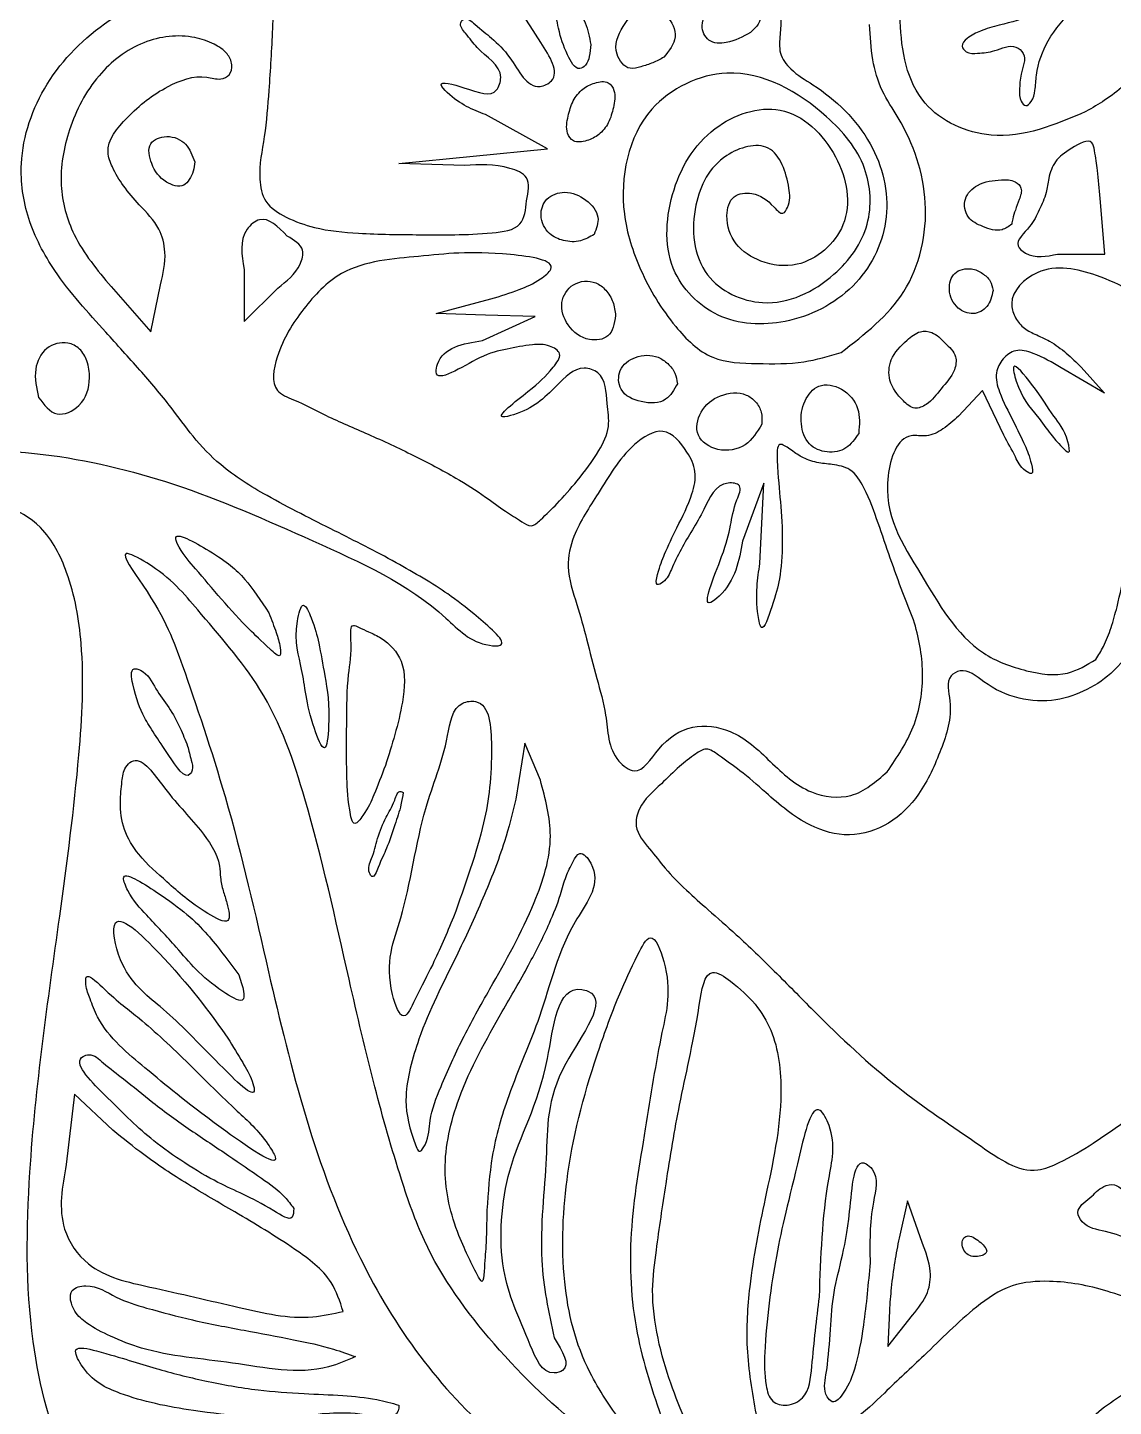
# Model space of a CAD drawing. Extents: x 1 to 188, y -1 to 173.
# Drawn here: x 25.63 to 48.84, y 76.7 to 106.17 of the extents above; entities that cross this region are included whole.
import ezdxf

# ---------------------------------------------------------------- set-up
doc = ezdxf.new("R2010")
doc.units = 0
doc.layers.get('0').update_dxf_attribs({"linetype": 'CONTINUOUS'})

msp = doc.modelspace()

# ---------------------------------------------------------------- linework, layer by layer
at = {"color": 7}
for p, q in [((41.080108, 106.069156), (41.080108, 106.069156)), ((37.668115, 105.811608), (37.668115, 105.811608)), ((39.228025, 105.53999), (39.228025, 105.53999)), ((38.152623, 104.464403), (38.152623, 104.464403)), ((48.252073, 104.378448), (48.252073, 104.378448)), ((36.742074, 103.578266), (35.419157, 104.312619)), ((35.154574, 103.424307), (36.742074, 103.578266)), ((29.201449, 103.30099), (29.201449, 103.30099)), ((33.567074, 103.270349), (35.154574, 103.424307)), ((34.97371, 103.22587), (33.567074, 103.270349)), ((28.016248, 102.381979), (28.016248, 102.381979)), ((36.296626, 102.472225), (36.296626, 102.472225)), ((48.652136, 101.329307), (48.557442, 102.519932)), ((31.175772, 101.713729), (31.175772, 101.713729)), ((37.738079, 101.752051), (37.738079, 101.752051)), ((46.663949, 101.969126), (46.663949, 101.969126)), ((47.643039, 101.329307), (48.652136, 101.329307)), ((30.259782, 101.004592), (30.259782, 99.886124)), ((27.413458, 100.635276), (28.263654, 99.666954)), ((28.263654, 99.666954), (28.473392, 100.67643)), ((30.259782, 99.886124), (30.977335, 100.603677)), ((46.267074, 100.553983), (46.267074, 100.553983)), ((34.360824, 100.058342), (35.532044, 100.371026)), ((35.419157, 100.026555), (34.360824, 100.058342)), ((35.353011, 99.484349), (36.47749, 99.99477)), ((36.47749, 99.99477), (35.419157, 100.026555)), ((38.197282, 100.014693), (38.197282, 100.014693)), ((45.234273, 99.432793), (45.234273, 99.432793)), ((43.018324, 99.227132), (43.018326, 99.22718)), ((48.648324, 98.360439), (47.722282, 98.898699)), ((48.15041, 98.912077), (48.648324, 98.360439)), ((39.520199, 98.559485), (39.520199, 98.559485)), ((25.86505, 98.267044), (25.86505, 98.267044)), ((46.038484, 98.415306), (45.52606, 97.865285)), ((46.494848, 97.4583), (46.038484, 98.415306)), ((41.322987, 97.692086), (41.322987, 97.692086)), ((47.211131, 97.864422), (47.211131, 97.864422)), ((43.394561, 97.496217), (43.394561, 97.496217)), ((37.376534, 96.485416), (37.376534, 96.485416)), ((41.369586, 96.434516), (40.907912, 95.196456)), ((41.284088, 94.714724), (41.369586, 96.434516)), ((30.787295, 93.660383), (30.787295, 93.660383)), ((48.462364, 92.665682), (48.462364, 92.665682)), ((31.981944, 92.316239), (31.981944, 92.316239)), ((29.050591, 90.81212), (29.050591, 90.81212)), ((36.261186, 90.878266), (36.06809, 89.674256)), ((36.58916, 90.084516), (36.261186, 90.878266)), ((33.277619, 90.396232), (33.277619, 90.396232)), ((44.004516, 90.263162), (44.004516, 90.263162)), ((33.657746, 89.819932), (33.657746, 89.819932)), ((29.891215, 87.460323), (29.891215, 87.460323)), ((34.733209, 87.156184), (34.733209, 87.156184)), ((30.14658, 85.923326), (30.14658, 85.923326)), ((35.511158, 85.621437), (35.511158, 85.621437)), ((29.910855, 84.569414), (29.910855, 84.569414)), ((29.091051, 84.00623), (29.091051, 84.00623)), ((26.631974, 83.367436), (26.45546, 81.865576)), ((27.453691, 82.599355), (26.631974, 83.367436)), ((44.434173, 81.08869), (44.257447, 80.29494)), ((44.75167, 80.199754), (44.434173, 81.08869)), ((31.318115, 80.928808), (31.318115, 80.928808)), ((35.447676, 80.890245), (35.447676, 80.890245)), ((44.75167, 80.199754), (44.75167, 80.199754)), ((46.134782, 80.014733), (46.134782, 80.014733)), ((43.637528, 79.765774), (43.637528, 79.765774)), ((42.556046, 79.03817), (42.556033, 79.03817)), ((32.376449, 78.724826), (32.376449, 78.724826)), ((44.049418, 78.737905), (44.018115, 77.974619)), ((44.018115, 77.974619), (44.543641, 78.642718)), ((36.881768, 78.158803), (36.881768, 78.158803)), ((32.641032, 77.758867), (32.641032, 77.758867)), ((33.567074, 76.723065), (33.567074, 76.723065))]:
    msp.add_line(p, q, dxfattribs=at)
for points, knots in [([(14.198915, 46.190162), (13.860481, 46.759163), (13.159493, 47.937722), (14.075879, 50.020087), (15.460105, 51.061633), (16.642375, 51.207594), (17.042732, 51.774637), (16.711432, 52.761236), (16.892117, 54.145573), (17.623089, 55.697151), (18.642829, 56.293192), (19.435405, 56.522029), (19.551084, 57.186508), (19.550453, 58.095021), (19.587885, 59.274738), (20.101205, 60.408366), (21.030266, 61.084339), (22.206609, 61.335844), (23.490123, 61.344621), (24.32885, 61.115411), (24.981955, 60.931652), (25.129636, 61.335767), (25.105988, 62.10086), (25.489511, 63.389212), (26.616876, 64.543755), (27.852511, 64.962921), (28.751064, 64.785667), (29.342852, 64.588035), (29.925726, 64.285574), (30.391436, 64.040852), (30.785, 63.850494), (31.051638, 64.016941), (31.150465, 64.33401), (31.441609, 64.672676), (31.896605, 65.311929), (32.855393, 65.976509), (34.38616, 65.918358), (35.694976, 65.18798), (36.370527, 64.615637), (37.126368, 64.210988), (37.11763, 64.973328), (37.682871, 65.643936), (38.485006, 66.423403), (39.351029, 67.018309), (40.040538, 66.852993), (40.546077, 66.671098), (41.116721, 66.386179), (41.564005, 66.040518), (42.133376, 65.959754), (42.485284, 66.359011), (42.904569, 66.614786), (42.927505, 67.188782), (42.439144, 67.234073), (42.064904, 67.465218), (41.727496, 67.803316), (41.400531, 68.256139), (41.17409, 68.810939), (40.493323, 69.030196), (39.027406, 68.638352), (36.611972, 68.619136), (33.545164, 69.159514), (30.962713, 70.23484), (29.074507, 71.89251), (27.640778, 73.49198), (26.286296, 75.520251), (25.575257, 78.315065), (25.622372, 82.342424), (26.233098, 86.505262), (26.72863, 90.254915), (26.868726, 92.735466), (26.577322, 94.397636), (26.02564, 95.5015), (25.049112, 96.075901), (23.434228, 96.128405), (21.329123, 95.643886), (19.680601, 93.850221), (19.339698, 91.742662), (20.389778, 90.934982), (21.197857, 91.007241), (21.787744, 91.456094), (22.114344, 92.000658), (21.882728, 92.544816), (21.356869, 92.460624), (20.930406, 92.474418), (20.593161, 92.683295), (20.480159, 93.104191), (20.577531, 93.688527), (21.317307, 93.861744), (22.239771, 93.498073), (22.792181, 92.115361), (22.032992, 90.602929), (20.388255, 90.062997), (18.958893, 90.967968), (18.496207, 92.636297), (19.084422, 94.49729), (20.569884, 96.266912), (23.109627, 97.176085), (25.929104, 97.167751), (28.896587, 96.458586), (31.732677, 95.201263), (34.10968, 94.128283), (35.13353, 92.972462), (35.995235, 92.937187), (35.128685, 93.679786), (34.553744, 94.127759), (33.433746, 94.790688), (32.154452, 95.435401), (30.864652, 96.077905), (29.81828, 96.721566), (29.165068, 97.405079), (28.652814, 98.131585), (28.018121, 98.864911), (27.164431, 99.815624), (26.250648, 100.812322), (25.594087, 102.048957), (25.39336, 103.470375), (25.949652, 105.086472), (27.260491, 106.363128), (28.584507, 107.023389), (29.426044, 106.810199), (29.707851, 107.085165), (29.153605, 107.568825), (28.402349, 108.13459), (26.541991, 108.55401), (24.272347, 108.778879), (21.864103, 108.993631), (19.768011, 109.670213), (18.204867, 111.039165), (16.949987, 113.060879), (16.821997, 116.228534), (17.500899, 119.446166), (18.125128, 122.572964), (17.082522, 125.210687), (14.807209, 126.074611), (12.788605, 126.55323), (11.156598, 127.710503), (10.306757, 129.105999), (9.548304, 130.286973), (9.003335, 131.006096), (8.53596, 131.581319), (7.758451, 131.743328), (6.762758, 132.023829), (5.059184, 132.409703), (3.115649, 132.601485), (1.428641, 134.234797), (1.678264, 138.120691), (2.790526, 143.817634), (7.04824, 151.040918), (13.212217, 157.625181), (20.974812, 163.253213), (28.939348, 168.088234), (35.064922, 170.973954), (39.084775, 172.223794), (41.972655, 172.397995), (45.700013, 172.433919), (49.431868, 172.523717), (52.377086, 172.425863), (54.850762, 171.750297), (57.71735, 170.719395), (61.00713, 169.176954), (63.675834, 167.65404), (65.74337, 166.330953), (67.27464, 165.370692), (68.894686, 164.370179), (70.589234, 163.259979), (72.354181, 162.03803), (73.558996, 161.151291), (74.142894, 160.721545)], [0, 0, 0, 0, 1.883715, 3.901693, 6.102992, 6.868618, 7.285832, 7.989116, 9.761465, 11.437811, 12.879503, 13.255182, 13.733613, 14.667863, 16.111801, 17.183298, 18.287248, 19.407402, 20.768274, 22.005829, 22.248225, 22.517413, 23.06019, 24.686376, 26.276317, 27.790337, 28.330729, 28.999165, 29.66317, 30.274333, 30.645428, 30.838411, 31.13254, 31.607904, 32.164437, 33.49642, 34.881378, 36.565879, 37.668737, 38.065986, 38.400613, 39.394515, 40.779992, 41.809953, 42.255622, 42.835461, 43.435734, 44.153797, 44.531509, 45.006355, 45.63844, 45.941908, 46.426491, 46.802676, 47.298722, 47.829377, 48.49806, 48.97288, 49.816255, 52.981292, 56.143052, 59.129943, 61.220635, 63.622363, 65.572281, 68.475173, 72.095269, 77.601964, 81.08089, 83.457781, 85.008677, 86.116868, 87.028902, 88.247169, 90.890764, 93.18329, 95.403647, 96.061847, 96.87292, 97.620609, 98.268067, 98.585895, 99.15203, 99.592416, 99.900715, 100.251484, 100.850431, 101.426748, 102.233018, 103.682732, 105.275841, 106.781232, 108.317604, 109.777767, 111.659506, 113.957694, 116.464128, 119.463879, 122.322168, 125.536597, 128.826513, 129.923037, 130.154708, 130.903208, 131.73422, 133.025882, 134.507201, 136.133828, 137.324989, 138.170864, 138.947522, 139.990802, 141.076211, 142.784588, 144.032192, 145.214127, 146.997618, 148.902706, 150.653438, 151.129912, 151.297683, 151.642576, 152.807875, 154.52637, 157.020533, 159.781365, 161.741786, 163.4994, 165.914353, 168.655542, 172.723683, 175.851004, 178.064574, 180.528487, 182.70366, 184.336743, 186.347696, 187.556562, 188.53828, 189.087865, 189.699967, 190.828553, 192.23192, 194.940941, 196.50599, 198.700839, 205.90588, 214.196875, 223.268041, 232.867441, 242.839906, 251.210069, 253.112247, 255.412699, 259.839449, 264.311061, 266.623178, 268.634077, 271.967145, 275.76139, 279.515393, 281.177013, 283.125051, 284.937772, 286.88906, 289.201855, 291.376762, 291.376762, 291.376762, 291.376762]), ([(69.794882, 105.73172), (70.207986, 105.864832), (70.929779, 106.09741), (71.648286, 106.460111), (72.275196, 106.657965), (72.221783, 106.995508), (72.116447, 107.241492), (71.927088, 107.546655), (71.567281, 107.937461), (70.622947, 107.684129), (68.708328, 107.044894), (65.533688, 106.232149), (61.591289, 106.034714), (58.037244, 106.536644), (54.91522, 107.776413), (52.194085, 109.250603), (48.988252, 111.603069), (45.944588, 115.172073), (43.636446, 120.211874), (43.118313, 124.916746), (43.326802, 128.813168), (44.004143, 131.862472), (45.080958, 134.342267), (46.137458, 136.399774), (47.375334, 138.037892), (49.57064, 140.283925), (52.804873, 142.982088), (57.427493, 145.066774), (61.180319, 145.561622), (63.451531, 145.495893), (64.392143, 145.648347), (64.755891, 146.140853), (64.972391, 146.536082), (65.095459, 146.810687), (65.082028, 147.161968), (64.417049, 147.084823), (63.682927, 147.191978), (60.005301, 147.086653), (54.016298, 145.744286), (46.920667, 140.350938), (43.805421, 134.61673), (42.537531, 130.662341), (42.302389, 128.51699), (42.32305, 125.786364), (42.307506, 122.700847), (42.936019, 119.546011), (44.437852, 116.126449), (46.893646, 112.27733), (50.667629, 108.667783), (54.558585, 106.479617), (57.925283, 105.300453), (60.844787, 104.805381), (63.614985, 104.852346), (66.076852, 104.925359), (68.075839, 105.187988), (69.213423, 105.547805), (69.794882, 105.73172)], [0, 0, 0, 0, 1.272157, 2.222768, 2.655137, 2.853036, 3.142116, 3.475072, 3.939167, 4.591033, 6.099706, 10.265627, 14.188497, 17.930228, 20.917999, 24.219384, 27.19398, 32.806191, 38.082491, 43.582569, 46.814476, 49.768526, 52.893509, 54.901354, 56.692172, 59.026189, 64.320165, 69.219821, 74.05526, 75.438405, 76.142317, 76.75746, 77.177281, 77.498891, 77.676883, 78.089736, 78.996948, 80.207574, 88.770947, 97.228742, 106.006207, 107.893434, 109.654572, 112.447858, 116.089981, 118.886692, 122.022454, 127.243392, 132.48744, 137.516039, 140.511548, 143.154383, 146.350045, 148.800515, 150.547241, 152.37354, 152.37354, 152.37354, 152.37354]), ([(35.419157, 104.312619), (35.148318, 104.416432), (34.817923, 104.543072), (34.333027, 105.067633), (35.118279, 104.854067), (35.616518, 104.636747), (35.847272, 105.320953), (35.278786, 105.633452), (35.044528, 106.001268), (34.835088, 106.227374), (34.990227, 106.42738), (35.267321, 106.170173), (35.571636, 105.935674), (36.020583, 105.500213), (36.34742, 104.769811), (37.075226, 105.123731), (36.085642, 106.624881), (35.214967, 108.181266), (33.485992, 109.706453), (31.625319, 110.54498), (30.984298, 109.709937), (30.933008, 108.771162), (30.897642, 107.561171), (30.872299, 106.164404), (30.79686, 104.941228), (30.711629, 103.865077), (30.542605, 103.086135), (30.672304, 102.402438), (31.183948, 102.085421), (31.850674, 101.846377), (32.822786, 101.752565), (34.110591, 101.745379), (35.185833, 101.731916), (36.23051, 101.859994), (36.276011, 102.281332), (36.296626, 102.472225)], [0, 0, 0, 0, 0.946265, 1.15434, 1.644936, 2.343676, 2.625456, 3.436625, 3.833931, 4.077061, 4.183711, 4.449133, 4.910645, 5.481173, 6.373086, 6.641685, 7.491672, 10.272326, 12.943388, 14.575913, 15.04183, 15.844375, 17.337521, 18.70326, 20.025167, 21.018569, 21.932072, 22.423462, 22.971836, 23.618039, 24.565497, 25.878191, 27.42159, 28.046588, 28.564316, 28.564316, 28.564316, 28.564316]), ([(48.252073, 104.378448), (48.38661, 104.456613), (48.669648, 104.621055), (49.057208, 104.912137), (49.395484, 105.255416), (49.732459, 105.546965), (49.734155, 106.018891), (49.41916, 106.303507), (49.145037, 106.605696), (48.891712, 106.800165), (48.489318, 106.968962), (47.927907, 106.529941), (47.428636, 105.962054), (47.185736, 105.309828), (47.174705, 104.849192), (47.122109, 104.626943), (46.966789, 104.458369), (46.824486, 104.634321), (46.834512, 104.871315), (46.842975, 105.206121), (47.012294, 105.566258), (46.684559, 105.850572), (46.325936, 105.656805), (45.983244, 105.625081), (45.715037, 105.608033), (45.557149, 105.793101), (45.753596, 105.987989), (46.017689, 106.11743), (46.512468, 106.262232), (47.130992, 106.383102), (47.603115, 107.057081), (47.570996, 107.742042), (47.624284, 108.378998), (47.226936, 108.787844), (46.663974, 108.829306), (46.076181, 108.930849), (45.476101, 108.718667), (45.008384, 108.281932), (44.528647, 107.796689), (44.287821, 107.084445), (44.252631, 105.993559), (44.515772, 104.446553), (46.426264, 103.598513), (47.588358, 104.094927), (48.252073, 104.378448)], [0, 0, 0, 0, 0.467113, 0.982705, 1.440272, 1.937847, 2.228469, 2.734424, 3.128567, 3.467145, 3.690587, 4.378171, 5.275406, 6.055723, 6.385193, 6.633039, 6.778432, 6.912536, 7.157584, 7.499197, 7.940312, 8.150932, 8.612044, 8.980086, 9.225295, 9.374575, 9.568584, 9.894713, 10.312089, 11.095442, 11.708637, 12.577191, 13.138546, 13.518917, 14.141089, 14.771609, 15.294203, 15.973895, 16.680694, 17.311469, 18.164457, 19.987997, 21.557121, 23.646796, 23.646796, 23.646796, 23.646796]), ([(40.335324, 107.239152), (40.511108, 107.31195), (40.791908, 107.428237), (41.253923, 107.397426), (41.49716, 107.097168), (41.662, 106.763696), (41.742809, 106.396399), (41.716609, 106.016829), (41.672744, 105.614259), (41.968442, 105.219606), (42.760268, 104.767941), (43.755479, 103.824284), (44.171631, 102.125261), (43.439733, 100.572595), (42.011694, 99.797489), (40.435917, 99.805935), (39.212218, 100.939097), (39.28557, 102.658785), (40.111812, 104.09791), (41.815149, 104.697558), (43.038443, 103.512037), (43.332041, 101.94128), (42.269435, 101.000457), (41.327741, 101.114584), (40.71894, 101.503111), (40.522752, 102.069741), (40.659954, 102.618404), (41.204032, 102.663368), (41.4837, 102.456371), (41.765416, 102.133068), (41.939483, 102.423848), (41.899698, 102.899291), (41.606136, 103.834732), (40.33654, 103.46827), (39.767662, 102.335574), (39.900474, 100.785156), (41.466183, 100.051853), (42.863557, 100.728429), (43.706318, 101.891992), (43.62497, 103.28339), (42.549558, 104.554754), (40.77893, 105.553804), (38.583437, 104.503216), (38.198834, 102.510855), (38.712396, 100.921266), (39.347951, 99.868374), (40.204122, 99.013971), (41.24574, 98.989831), (42.169196, 98.972948), (42.754702, 99.148218), (43.018324, 99.227132)], [0, 0, 0, 0, 0.568523, 0.908165, 1.29537, 1.646389, 2.035122, 2.398466, 2.795727, 3.198713, 3.779615, 5.542556, 7.141605, 8.686133, 10.323595, 11.768893, 13.140858, 14.810212, 16.491007, 17.933146, 19.482103, 20.945243, 22.240223, 23.014574, 23.65973, 24.295195, 24.725924, 25.11007, 25.664516, 25.896227, 26.055102, 26.465757, 27.431297, 28.330575, 29.576344, 31.091291, 32.406913, 34.047317, 35.332631, 36.527085, 37.897995, 40.219683, 41.999001, 44.308603, 45.55242, 46.981657, 48.011059, 48.970629, 49.970962, 50.790229, 50.790229, 50.790229, 50.790229]), ([(41.080108, 106.069156), (41.141751, 106.123612), (41.266551, 106.23386), (41.337629, 106.48935), (41.29121, 106.744849), (41.181479, 107.004826), (40.862589, 107.05389), (40.588805, 106.896563), (40.309713, 106.708733), (40.12101, 106.475337), (40.007809, 106.189645), (40.162226, 105.833584), (40.647973, 105.826934), (40.918356, 105.978491), (41.080108, 106.069156)], [0, 0, 0, 0, 0.242946, 0.491854, 0.747434, 1.031405, 1.249265, 1.617424, 1.950351, 2.258758, 2.504197, 2.844722, 3.220356, 3.779671, 3.779671, 3.779671, 3.779671]), ([(37.668115, 105.811608), (37.638234, 105.967266), (37.582711, 106.256499), (37.359758, 106.613667), (36.882581, 106.621693), (36.995796, 106.033319), (37.106436, 105.711386), (37.348173, 105.221519), (37.585559, 105.376054), (37.649371, 105.571094), (37.661367, 105.72502), (37.668115, 105.811608)], [0, 0, 0, 0, 0.478299, 0.888747, 1.163204, 1.574279, 2.17871, 2.5687, 2.705859, 2.908566, 3.169219, 3.169219, 3.169219, 3.169219]), ([(39.228025, 105.53999), (39.339705, 105.677454), (39.56185, 105.950885), (39.327901, 106.488541), (38.737462, 106.674567), (38.319754, 106.200735), (38.112267, 105.671896), (38.439517, 105.246338), (38.753848, 105.342219), (38.99395, 105.410689), (39.150959, 105.497419), (39.228025, 105.53999)], [0, 0, 0, 0, 0.495013, 0.984634, 1.490968, 2.065246, 2.669255, 3.082919, 3.311926, 3.583812, 3.845914, 3.845914, 3.845914, 3.845914]), ([(43.018326, 99.22718), (43.522855, 99.617432), (44.553712, 100.414799), (45.005378, 102.435827), (44.486975, 103.911497), (43.864328, 104.813733), (43.665385, 105.505198), (43.640733, 105.985504), (43.627852, 106.236479)], [0, 0, 0, 0, 1.867859, 3.816425, 5.724358, 6.403696, 7.091993, 7.845252, 7.845252, 7.845252, 7.845252]), ([(28.016248, 102.381979), (27.899929, 102.5155), (27.680594, 102.767272), (27.451712, 103.139509), (27.252551, 103.677347), (27.821521, 104.360402), (28.510729, 104.905484), (29.281481, 105.192614), (29.723238, 105.040677), (29.970857, 105.147359), (30.02168, 105.396555), (29.89253, 105.654109), (29.592191, 105.843103), (29.000603, 106.051009), (28.039738, 105.93589), (27.055836, 105.167467), (26.482324, 104.04491), (26.25857, 102.836823), (26.59122, 101.621218), (27.119852, 100.987337), (27.413458, 100.635276)], [0, 0, 0, 0, 0.529152, 0.997789, 1.320476, 2.16608, 3.266928, 4.118526, 4.422586, 4.619849, 4.841489, 5.096266, 5.441772, 5.875138, 6.969283, 8.159606, 9.478302, 10.675129, 11.765963, 13.128679, 13.128679, 13.128679, 13.128679]), ([(38.152623, 104.464403), (38.178058, 104.587392), (38.217709, 104.779115), (38.037503, 105.047828), (37.742409, 104.999481), (37.476654, 104.870112), (37.270173, 104.606412), (37.177399, 104.276929), (37.119197, 103.964277), (37.298519, 103.696401), (37.593945, 103.744433), (37.859308, 103.874175), (38.067158, 104.136577), (38.123668, 104.353339), (38.152623, 104.464403)], [0, 0, 0, 0, 0.363849, 0.567194, 0.851882, 1.140216, 1.466271, 1.808883, 2.172732, 2.376076, 2.660764, 2.949099, 3.275154, 3.617765, 3.617765, 3.617765, 3.617765]), ([(29.201449, 103.30099), (29.151728, 103.438679), (29.050786, 103.71821), (28.63396, 103.903293), (28.160854, 103.726025), (28.26963, 103.205569), (28.512534, 102.871226), (28.928827, 102.723351), (29.097868, 102.930813), (29.180548, 103.10056), (29.194453, 103.233901), (29.201449, 103.30099)], [0, 0, 0, 0, 0.424069, 0.86093, 1.23613, 1.657451, 2.163009, 2.538486, 2.707904, 2.905656, 3.105907, 3.105907, 3.105907, 3.105907]), ([(48.557442, 102.519932), (48.539278, 102.723311), (48.508076, 103.072663), (48.455448, 103.444309), (48.375398, 103.845959), (47.902742, 103.570723), (47.586985, 103.356659), (47.447265, 102.971263), (47.414818, 102.612098), (47.246374, 102.263516), (47.084085, 101.903287), (46.675867, 101.570833), (47.098329, 101.217289), (47.40849, 101.281073), (47.643039, 101.329307)], [0, 0, 0, 0, 0.602638, 1.035172, 1.207447, 1.653828, 2.105348, 2.489559, 2.797982, 3.196517, 3.609217, 4.085709, 4.306539, 4.991562, 4.991562, 4.991562, 4.991562]), ([(36.296626, 102.472225), (36.334054, 102.656261), (36.40242, 102.992434), (35.733942, 103.26591), (35.287959, 103.242421), (34.97371, 103.22587)], [0, 0, 0, 0, 0.490792, 0.896513, 1.864345, 1.864345, 1.864345, 1.864345]), ([(46.663949, 101.969126), (46.67059, 102.006938), (46.688683, 102.109954), (46.747915, 102.287186), (46.822096, 102.493133), (46.910567, 102.729526), (46.712359, 102.924544), (46.365164, 102.919662), (45.958908, 102.869954), (45.610486, 102.534967), (45.687592, 102.081331), (46.055572, 101.907671), (46.414218, 101.786632), (46.597541, 101.920597), (46.663949, 101.969126)], [0, 0, 0, 0, 0.11521, 0.31388, 0.553894, 0.79761, 0.980712, 1.279255, 1.799912, 2.191609, 2.58118, 2.951896, 3.368512, 3.605149, 3.605149, 3.605149, 3.605149]), ([(37.738079, 101.752051), (37.786328, 101.87601), (37.892414, 102.148565), (37.569038, 102.528185), (37.144594, 102.70903), (36.694865, 102.557059), (36.54752, 102.133297), (36.734827, 101.755281), (37.087315, 101.597728), (37.443181, 101.578325), (37.643688, 101.696445), (37.738079, 101.752051)], [0, 0, 0, 0, 0.373801, 0.821893, 1.303811, 1.711804, 2.079996, 2.507612, 2.840203, 3.203004, 3.525718, 3.525718, 3.525718, 3.525718]), ([(28.473392, 100.67643), (28.525639, 100.907773), (28.61576, 101.306818), (28.452389, 101.938749), (28.173758, 102.221908), (28.016248, 102.381979)], [0, 0, 0, 0, 0.703154, 1.21287, 1.875728, 1.875728, 1.875728, 1.875728]), ([(31.175772, 101.713729), (30.981863, 101.915165), (30.693275, 102.214958), (30.130676, 101.736955), (30.205779, 101.310929), (30.259782, 101.004592)], [0, 0, 0, 0, 0.68642, 1.02158, 1.879404, 1.879404, 1.879404, 1.879404]), ([(30.977335, 100.603677), (31.163659, 100.748838), (31.428866, 100.955453), (31.573207, 101.488078), (31.325028, 101.628986), (31.175772, 101.713729)], [0, 0, 0, 0, 0.702103, 0.999344, 1.447826, 1.447826, 1.447826, 1.447826]), ([(35.532044, 100.371026), (35.737877, 100.435965), (36.109365, 100.553165), (36.524315, 100.729004), (37.072509, 101.182594), (35.244641, 101.437976), (34.205565, 101.277277), (32.415234, 101.165947), (31.479841, 100.142216), (30.979081, 99.359742), (30.799989, 98.417818), (31.452351, 98.170158), (32.057842, 97.839982), (32.940343, 97.473342), (33.86787, 97.041708), (34.711976, 96.596588), (35.360707, 96.19318), (35.812387, 95.838738), (36.128516, 95.658484), (36.401691, 95.465064), (36.669295, 95.722614), (36.984022, 96.019017), (37.234269, 96.316371), (37.376534, 96.485416)], [0, 0, 0, 0, 0.637456, 1.150482, 1.447639, 2.364934, 4.331537, 6.011787, 7.121279, 8.294649, 9.006674, 9.405489, 10.17816, 11.159048, 12.235062, 13.258937, 14.012832, 14.536028, 14.949839, 15.167876, 15.405634, 15.900765, 16.55309, 16.55309, 16.55309, 16.55309]), ([(48.462364, 92.665682), (48.519518, 92.756216), (48.654328, 92.969759), (48.797293, 93.352502), (49.029849, 94.18564), (49.187868, 95.210413), (49.804116, 96.349883), (50.851411, 96.745613), (51.765642, 97.092671), (52.480628, 97.754468), (52.437393, 98.442467), (52.235908, 98.926064), (51.878441, 99.223127), (51.407783, 99.344303), (50.887805, 99.51355), (50.373351, 99.77377), (49.625239, 100.333626), (48.630919, 100.893248), (47.323991, 101.182582), (46.579914, 100.46834), (46.718824, 99.987665), (46.893418, 99.750068), (47.177463, 99.60843), (47.506847, 99.465493), (47.838861, 99.21882), (48.046629, 99.014256), (48.15041, 98.912077)], [0, 0, 0, 0, 0.320547, 0.75608, 1.218486, 2.914014, 3.881682, 4.903899, 6.125918, 6.879247, 7.597371, 8.018565, 8.43385, 8.932321, 9.462493, 10.075897, 10.650174, 12.258286, 13.525617, 14.382998, 14.661441, 14.954915, 15.243862, 15.596738, 16.034744, 16.471872, 16.471872, 16.471872, 16.471872]), ([(46.267074, 100.553983), (46.252267, 100.62374), (46.220846, 100.771769), (46.037164, 100.932767), (45.776929, 101.05413), (45.39661, 100.971052), (45.284571, 100.538961), (45.461059, 100.165443), (45.837086, 100.004588), (46.190564, 100.190145), (46.240699, 100.428559), (46.267074, 100.553983)], [0, 0, 0, 0, 0.209057, 0.443632, 0.69576, 1.06514, 1.425682, 1.866803, 2.20444, 2.536947, 2.906047, 2.906047, 2.906047, 2.906047]), ([(38.197282, 100.014693), (38.184865, 100.11445), (38.160229, 100.312376), (38.006284, 100.562808), (37.727639, 100.782761), (37.262636, 100.747935), (36.971387, 100.286312), (37.155585, 99.770056), (37.560216, 99.449398), (38.118923, 99.526477), (38.169853, 99.843797), (38.197282, 100.014693)], [0, 0, 0, 0, 0.298696, 0.592638, 0.856664, 1.334103, 1.784896, 2.284399, 2.835223, 3.233727, 3.698836, 3.698836, 3.698836, 3.698836]), ([(53.713383, 99.957739), (53.565324, 99.86048), (53.302776, 99.688012), (53.029804, 99.451557), (52.757936, 99.344881), (52.779781, 99.090684), (52.850159, 98.800226), (53.036902, 98.241628), (53.25389, 97.436699), (52.577702, 96.476021), (51.610275, 96.02001), (50.683561, 95.584841), (50.073438, 94.903297), (49.681589, 93.769975), (49.111517, 92.416737), (47.556817, 91.611362), (46.355212, 91.890204), (45.679548, 92.510476), (45.234308, 92.265076), (45.43774, 91.56076), (45.167937, 90.735135), (44.756178, 89.803164), (44.079233, 89.108346), (43.200198, 88.824773), (42.223612, 89.108694), (41.523359, 89.714601), (40.899618, 90.270293), (40.485857, 90.552174), (40.149277, 90.804242), (39.846422, 90.60488), (39.535214, 90.368108), (39.142785, 89.958537), (38.711231, 89.606314), (38.575804, 89.02208), (38.929103, 88.619421), (39.273082, 88.166999), (39.700114, 87.731463), (40.220616, 87.27479), (40.86063, 86.713463), (41.610099, 85.98979), (42.712969, 84.858681), (44.14992, 83.502095), (45.719213, 82.472844), (46.954417, 81.589846), (47.797826, 81.950944), (48.460928, 82.34251), (48.964291, 82.704719), (49.240681, 82.903602)], [0, 0, 0, 0, 0.525478, 0.931814, 1.131044, 1.281864, 1.614552, 2.064346, 3.047775, 3.943406, 5.294792, 6.241914, 6.98695, 7.958431, 9.832084, 11.213192, 12.802612, 13.360261, 13.579919, 14.116581, 15.167254, 16.238369, 17.127317, 18.002493, 18.861222, 20.044074, 20.765579, 21.331465, 21.626157, 21.87065, 22.305104, 22.844818, 23.558661, 23.934419, 24.4921, 25.029088, 25.678905, 26.304412, 27.110224, 28.23154, 29.426511, 31.86458, 34.043103, 35.352509, 35.837952, 36.673895, 37.691832, 37.691832, 37.691832, 37.691832]), ([(45.234273, 99.432793), (45.150425, 99.522287), (45.009673, 99.672518), (44.669061, 99.698937), (44.37335, 99.443823), (44.047053, 99.13267), (44.01463, 98.580836), (44.276545, 98.251586), (44.571272, 97.985736), (44.92198, 98.135247), (45.149327, 98.467083), (45.450136, 98.766064), (45.505593, 99.186893), (45.332949, 99.343362), (45.234273, 99.432793)], [0, 0, 0, 0, 0.355742, 0.597175, 0.936728, 1.476863, 1.910759, 2.437043, 2.724783, 2.981619, 3.443513, 3.942087, 4.222297, 4.59611, 4.59611, 4.59611, 4.59611]), ([(25.86505, 98.267044), (25.818793, 98.467252), (25.734216, 98.833318), (25.979736, 99.358785), (26.436949, 99.483532), (26.764421, 99.317503), (26.926105, 99.0305), (26.983059, 98.597563), (26.838364, 98.077027), (26.21058, 97.795321), (25.982277, 98.107004), (25.86505, 98.267044)], [0, 0, 0, 0, 0.605098, 1.106377, 1.569225, 1.849578, 2.148541, 2.516546, 3.147651, 3.648265, 4.176601, 4.176601, 4.176601, 4.176601]), ([(37.376534, 96.485416), (37.540537, 96.690765), (37.819367, 97.039889), (38.093223, 97.624956), (38.000803, 98.185942), (37.987073, 98.770458), (37.377394, 98.978126), (36.812049, 98.373445), (36.388553, 97.981179), (35.514806, 97.767738), (36.471797, 98.492528), (36.734456, 98.742966), (37.09642, 99.20331), (36.745092, 99.412189), (36.366123, 99.398383), (35.832335, 99.292375), (35.265, 99.17226), (34.284505, 98.489152), (34.452827, 99.332288), (34.934406, 99.413637), (35.353011, 99.484349)], [0, 0, 0, 0, 0.793948, 1.349829, 1.842417, 2.524313, 2.832026, 3.532127, 4.639846, 4.87596, 5.638993, 6.386885, 6.70533, 6.975308, 7.344284, 7.890981, 8.514107, 9.486482, 9.650458, 10.740438, 10.740438, 10.740438, 10.740438]), ([(39.520199, 98.559485), (39.507112, 98.637086), (39.479892, 98.7985), (39.323619, 98.997646), (39.046941, 99.184917), (38.62568, 99.176576), (38.237652, 98.886817), (38.261041, 98.356675), (38.742699, 98.134178), (39.287938, 98.136379), (39.448757, 98.42934), (39.520199, 98.559485)], [0, 0, 0, 0, 0.232934, 0.484513, 0.733575, 1.215174, 1.645038, 2.04441, 2.551937, 3.074635, 3.492449, 3.492449, 3.492449, 3.492449]), ([(47.722282, 98.898699), (47.531196, 99.011214), (47.233833, 99.186305), (46.758347, 99.322638), (46.459716, 99.103164), (46.287661, 98.772362), (46.420735, 98.281095), (46.678387, 97.807213), (46.938801, 97.265643), (47.061517, 96.972221), (47.141221, 96.578126), (46.858764, 96.752428), (46.729124, 97.035643), (46.581887, 97.301273), (46.494848, 97.4583)], [0, 0, 0, 0, 0.675636, 1.051406, 1.370255, 1.698505, 2.114378, 2.804963, 3.375647, 3.802107, 4.005851, 4.151256, 4.514915, 5.040716, 5.040716, 5.040716, 5.040716]), ([(47.211131, 97.864422), (47.04492, 98.063812), (46.818426, 98.335519), (46.627032, 99.131406), (47.250068, 98.368067), (47.510854, 97.907672), (47.827557, 97.545791), (47.933892, 97.013324), (47.667584, 97.274728), (47.487829, 97.492065), (47.311556, 97.729279), (47.211131, 97.864422)], [0, 0, 0, 0, 0.871618, 1.18774, 1.72027, 2.555034, 3.17791, 3.402131, 3.575112, 3.941564, 4.426756, 4.426756, 4.426756, 4.426756]), ([(43.394561, 97.496217), (43.409803, 97.680416), (43.440354, 98.04964), (43.078101, 98.485689), (42.5255, 98.599306), (42.197046, 98.17775), (42.129084, 97.715045), (42.283494, 97.238476), (42.713093, 97.057189), (43.155478, 97.141014), (43.314684, 97.377545), (43.394561, 97.496217)], [0, 0, 0, 0, 0.536044, 1.074494, 1.558889, 1.991371, 2.489646, 2.94977, 3.363632, 3.774734, 4.188675, 4.188675, 4.188675, 4.188675]), ([(41.322987, 97.692086), (41.326392, 97.778667), (41.333174, 97.951182), (41.206585, 98.183218), (40.91362, 98.397318), (40.417568, 98.348985), (39.980922, 98.011633), (39.865785, 97.407909), (40.40127, 97.074294), (41.012629, 97.184324), (41.221283, 97.525693), (41.322987, 97.692086)], [0, 0, 0, 0, 0.256035, 0.510156, 0.75648, 1.307824, 1.849328, 2.345481, 2.861372, 3.453362, 4.016316, 4.016316, 4.016316, 4.016316]), ([(45.52606, 97.865285), (45.420229, 97.770462), (45.219751, 97.590837), (44.869339, 97.407703), (44.262379, 97.536858), (43.738176, 96.010381), (44.722987, 94.548185), (45.646778, 92.877181), (46.929724, 92.404316), (47.815532, 92.269822), (48.267215, 92.546252), (48.462364, 92.665682)], [0, 0, 0, 0, 0.427906, 0.810592, 1.136107, 2.121686, 4.342369, 6.490563, 7.489, 8.367786, 9.036287, 9.036287, 9.036287, 9.036287]), ([(40.907912, 95.196456), (40.836471, 94.775639), (40.752508, 94.281062), (39.961034, 93.652566), (40.506454, 94.893367), (40.65288, 95.476038), (40.727576, 95.964075), (40.938708, 96.410258), (40.354903, 96.496079), (40.063449, 95.74977), (39.665741, 95.183646), (39.403322, 94.628257), (39.296235, 94.358479), (39.029962, 94.208099), (39.128812, 94.625627), (39.250212, 94.938448), (39.529875, 95.547769), (39.824102, 96.084055), (39.946371, 96.682192), (39.711823, 97.164892), (39.234677, 97.716919), (38.350655, 97.130472), (37.895363, 96.281198), (37.308023, 95.445127), (37.115716, 94.586117), (37.37357, 93.859642), (37.588777, 93.070631), (37.783948, 92.277719), (38.040701, 91.41816), (38.026935, 90.634951), (38.708484, 90.121366), (39.141936, 90.868873), (39.79049, 91.307739), (40.784015, 91.178687), (41.508512, 90.473309), (42.250769, 89.774717), (43.299998, 89.643592), (43.762299, 90.050151), (44.004516, 90.263162)], [0, 0, 0, 0, 1.277472, 1.501384, 2.506589, 3.202225, 3.762788, 4.068134, 4.316211, 5.082695, 6.066368, 6.542094, 6.868221, 6.998766, 7.215186, 7.677098, 8.297072, 9.090369, 9.571415, 10.024219, 10.700186, 11.369628, 12.667562, 13.724052, 14.381233, 15.216357, 15.973931, 16.850873, 17.657634, 18.679162, 19.064851, 19.768704, 20.629647, 21.434384, 22.508545, 23.605073, 24.447638, 25.374927, 25.374927, 25.374927, 25.374927]), ([(44.004516, 90.263162), (44.213388, 90.571401), (44.645831, 91.209569), (44.824444, 92.377051), (44.645066, 93.355524), (44.311291, 94.138197), (44.069214, 94.828884), (43.807852, 95.586777), (43.58061, 96.232472), (43.267517, 96.754621), (42.845245, 96.837023), (42.496317, 96.861173), (42.171609, 96.979543), (41.961454, 97.136171), (41.634123, 97.35726), (41.661709, 96.627356), (41.722349, 96.078548), (41.782884, 95.199606), (41.721516, 94.397055), (41.585482, 93.93155), (41.32295, 93.150795), (41.167565, 93.992574), (41.232012, 94.391982), (41.284088, 94.714724)], [0, 0, 0, 0, 1.106277, 2.290408, 3.427999, 4.049306, 4.839079, 5.626528, 6.441445, 6.936172, 7.325267, 7.657597, 8.005217, 8.308484, 8.538795, 8.878888, 9.76849, 10.648371, 11.419466, 12.042774, 12.536311, 12.800644, 13.913399, 13.913399, 13.913399, 13.913399]), ([(30.787295, 93.660383), (30.615178, 93.919245), (30.251996, 94.465464), (29.756078, 94.858566), (28.66954, 95.477237), (28.934967, 94.916863), (29.278049, 94.54875), (29.763896, 93.947545), (30.337114, 93.333252), (30.653796, 93.029942), (31.053361, 92.660638), (31.023372, 93.002378), (30.937366, 93.261202), (30.841914, 93.515099), (30.787295, 93.660383)], [0, 0, 0, 0, 0.881937, 1.860962, 2.617166, 2.80876, 3.391424, 4.246744, 5.116913, 5.73867, 5.984173, 6.143194, 6.480423, 6.93151, 6.93151, 6.93151, 6.93151]), ([(41.883809, 73.889714), (41.780195, 73.939815), (41.445325, 74.101738), (40.787227, 74.382189), (39.414244, 74.929567), (37.534526, 76.048011), (35.579273, 77.936101), (34.2064, 79.818494), (33.539099, 81.754138), (33.008103, 83.618382), (32.377977, 86.346794), (31.746772, 89.234225), (30.815361, 91.979975), (29.343417, 93.601617), (28.628125, 94.501675), (27.478669, 95.116916), (28.53014, 93.676409), (29.002055, 92.381048), (30.016094, 89.382189), (30.943013, 85.185821), (32.17672, 80.212362), (35.413672, 75.666295), (38.707858, 74.160753), (40.763843, 73.608223), (41.313178, 73.526669), (41.728825, 73.520641), (41.851005, 73.689585), (41.924808, 73.801922), (41.89534, 73.86502), (41.883809, 73.889711)], [0, 0, 0, 0, 0.345251, 1.115817, 2.145159, 4.78002, 7.605532, 10.26803, 11.659866, 13.721504, 16.087197, 20.056451, 22.589174, 24.746165, 26.227025, 26.709918, 27.471933, 29.390152, 32.33365, 36.195706, 42.629563, 47.448773, 52.36225, 53.154733, 53.77092, 54.09836, 54.263267, 54.383943, 54.461521, 54.461521, 54.461521, 54.461521]), ([(31.981944, 92.316239), (31.940278, 92.558342), (31.865436, 92.993207), (31.753714, 93.41878), (31.508492, 93.983422), (31.291152, 93.124266), (31.554011, 92.3802), (31.575207, 91.611447), (32.006501, 90.54249), (32.109389, 91.585287), (32.034544, 92.014554), (31.981944, 92.316239)], [0, 0, 0, 0, 0.709442, 1.274301, 1.586067, 1.950299, 2.984151, 4.27608, 4.743492, 5.205319, 6.297366, 6.297366, 6.297366, 6.297366]), ([(33.277619, 90.396232), (33.417738, 90.837058), (33.644928, 91.55182), (33.741421, 92.590634), (33.301122, 93.08129), (32.933969, 93.249132), (32.75077, 93.33125), (32.51362, 93.44649), (32.575892, 92.837451), (32.457104, 92.293488), (32.449488, 91.27323), (32.445162, 90.263332), (32.468343, 89.693819), (32.583224, 89.040885), (32.886426, 89.433164), (33.051435, 89.803278), (33.195403, 90.180697), (33.277619, 90.396232)], [0, 0, 0, 0, 1.405822, 2.279418, 2.927395, 3.229898, 3.465283, 3.583567, 3.878015, 4.640161, 5.707032, 6.773086, 7.535984, 7.845795, 8.089335, 8.592261, 9.261864, 9.261864, 9.261864, 9.261864]), ([(29.050591, 90.81212), (28.999111, 90.941835), (28.88571, 91.227571), (28.660703, 91.642495), (28.346491, 92.03254), (28.195725, 92.398293), (27.811934, 92.509856), (27.910626, 91.902836), (28.137754, 91.349779), (28.495712, 90.854616), (29.022782, 90.036106), (29.174366, 90.339945), (29.116311, 90.544838), (29.074983, 90.71292), (29.050591, 90.81212)], [0, 0, 0, 0, 0.41872, 0.922358, 1.406591, 1.923924, 2.062081, 2.386257, 3.142345, 4.113475, 4.713894, 4.804922, 5.019724, 5.329069, 5.329069, 5.329069, 5.329069]), ([(34.733209, 87.156184), (34.980648, 87.841379), (35.421393, 89.061867), (35.582816, 90.436695), (35.509294, 91.828361), (34.717039, 91.733709), (34.582606, 90.660955), (33.994207, 89.312859), (33.746625, 87.273447), (33.196551, 86.069796), (33.65074, 84.829109), (34.001523, 85.598882), (34.323477, 86.181611), (34.585252, 86.804259), (34.733209, 87.156184)], [0, 0, 0, 0, 2.112744, 3.763275, 4.775784, 5.050031, 5.815761, 7.439208, 9.843182, 11.489629, 12.008522, 12.424115, 13.273411, 14.377453, 14.377453, 14.377453, 14.377453]), ([(29.891215, 87.460323), (29.86298, 87.546881), (29.805014, 87.724586), (29.744967, 87.986986), (29.739202, 88.457212), (29.224261, 89.178304), (28.661376, 89.721173), (28.017434, 90.670614), (27.679163, 90.327395), (27.64054, 90.014609), (27.595171, 89.569546), (27.659393, 89.008382), (28.025755, 88.419077), (28.702548, 87.833302), (29.165339, 87.398838), (30.008514, 86.93572), (29.927729, 87.297021), (29.891215, 87.460323)], [0, 0, 0, 0, 0.273217, 0.560916, 0.803638, 1.672925, 2.957072, 3.764598, 3.932403, 4.252865, 4.687216, 5.286524, 5.898016, 6.737235, 7.842056, 8.297877, 8.673821, 8.673821, 8.673821, 8.673821]), ([(35.511158, 85.621437), (35.851195, 86.221144), (36.429879, 87.241743), (36.93139, 88.811003), (36.696006, 89.686921), (36.58916, 90.084516)], [0, 0, 0, 0, 2.079538, 3.53902, 4.752184, 4.752184, 4.752184, 4.752184]), ([(33.657746, 89.819932), (33.640291, 89.830577), (33.551042, 89.885003), (33.452434, 89.546556), (33.274978, 89.291644), (33.100093, 88.846712), (33.017966, 88.453141), (32.878876, 88.17917), (33.024009, 87.955369), (33.167669, 88.353251), (33.31454, 88.62366), (33.474153, 89.110923), (33.604623, 89.497841), (33.643338, 89.732574), (33.657746, 89.819932)], [0, 0, 0, 0, 0.056139, 0.28704, 0.694169, 1.183459, 1.629837, 1.941879, 2.03209, 2.263, 2.712965, 3.24674, 3.693118, 3.957715, 3.957715, 3.957715, 3.957715]), ([(36.06809, 89.674256), (35.991521, 89.371473), (35.809061, 88.649952), (35.360845, 87.531593), (34.716368, 86.129808), (34.029556, 84.816945), (33.645655, 83.362725), (33.762122, 82.720927), (33.995048, 82.062456), (34.219183, 82.43051), (34.200954, 82.872435), (34.509274, 83.655163), (34.924396, 84.583493), (35.309162, 85.264119), (35.511158, 85.621437)], [0, 0, 0, 0, 0.935949, 2.230341, 3.610347, 5.541082, 6.783739, 7.766272, 8.016403, 8.188906, 8.720468, 9.481624, 10.591404, 11.817929, 11.817929, 11.817929, 11.817929]), ([(35.447676, 80.890245), (35.473097, 81.273962), (35.528235, 82.106239), (35.931243, 83.495109), (36.686962, 85.154176), (37.04144, 86.813783), (37.983124, 87.967833), (37.441825, 88.617861), (37.257945, 88.286672), (37.125777, 88.021185), (37.003989, 87.553164), (36.74746, 86.919058), (36.323836, 86.083029), (35.619059, 84.866499), (34.8339, 83.479019), (34.439059, 81.783607), (34.709587, 80.631544), (35.055198, 79.879922), (35.184113, 79.610535), (35.368199, 79.278807), (35.397957, 79.77221), (35.43346, 80.155495), (35.442439, 80.619582), (35.447676, 80.890245)], [0, 0, 0, 0, 1.150544, 2.495517, 4.317513, 6.552817, 7.77808, 8.090842, 8.315454, 8.663267, 9.069659, 9.724526, 10.729281, 11.870821, 13.945739, 15.506927, 16.930356, 17.471273, 17.866234, 18.032598, 18.245801, 18.793676, 19.560335, 19.560335, 19.560335, 19.560335]), ([(30.14658, 85.923326), (29.91735, 86.22859), (29.38768, 86.933944), (28.812004, 87.431618), (27.545387, 88.233966), (27.835149, 87.557356), (28.219721, 87.151011), (28.943625, 86.377529), (29.398507, 85.79199), (30.370209, 85.216295), (30.22563, 85.673399), (30.14658, 85.923326)], [0, 0, 0, 0, 1.087092, 2.51188, 3.275535, 3.554492, 4.221363, 5.14885, 6.526866, 6.979147, 7.524755, 7.524755, 7.524755, 7.524755]), ([(29.910855, 84.569414), (29.563604, 85.060177), (29.015191, 85.835239), (27.32463, 87.525518), (27.601544, 85.917029), (28.661975, 85.115414), (29.237903, 84.503561), (30.570599, 83.160478), (30.405583, 83.753487), (30.201983, 84.084771), (30.017584, 84.391742), (29.910855, 84.569414)], [0, 0, 0, 0, 2.195114, 3.46674, 4.262973, 5.57098, 7.35474, 8.263823, 8.45277, 8.898399, 9.510749, 9.510749, 9.510749, 9.510749]), ([(39.20626, 76.376144), (38.99581, 76.997462), (38.555339, 78.297882), (38.452034, 80.451916), (38.83236, 82.552457), (39.132562, 84.576775), (39.442554, 85.729513), (38.973742, 86.945003), (38.559955, 86.135856), (38.253835, 85.469289), (37.656582, 83.865668), (37.113585, 81.860441), (36.999784, 79.44353), (37.430858, 77.645333), (38.332822, 76.323646), (38.7621, 75.774857), (39.747387, 74.901412), (39.609051, 75.428973), (39.449671, 75.80169), (39.296361, 76.163504), (39.20626, 76.376144)], [0, 0, 0, 0, 1.962582, 4.107688, 6.351833, 8.445044, 9.964251, 10.549198, 10.994825, 11.919686, 13.135844, 15.916484, 18.241035, 20.257614, 21.473893, 22.648267, 23.349123, 23.522502, 23.998728, 24.677564, 24.677564, 24.677564, 24.677564]), ([(29.091051, 84.00623), (28.717402, 84.363801), (28.076572, 84.977057), (27.504017, 85.374466), (26.863527, 86.012765), (26.872541, 85.63822), (26.974794, 85.384425), (27.235916, 84.673607), (28.392801, 83.732412), (29.144855, 83.07834), (31.179278, 81.637936), (30.62935, 82.541005), (30.009532, 83.088421), (29.433883, 83.663649), (29.091051, 84.00623)], [0, 0, 0, 0, 1.451627, 2.489625, 2.89459, 3.052262, 3.369575, 3.789329, 5.272788, 7.345586, 8.658276, 8.968981, 9.936376, 11.360898, 11.360898, 11.360898, 11.360898]), ([(41.199374, 76.524628), (41.11645, 76.997681), (40.958108, 77.900972), (41.054216, 79.461155), (41.41001, 81.264031), (41.824201, 83.058444), (41.628635, 84.813114), (40.984429, 85.566184), (40.118805, 86.161134), (39.888607, 84.547282), (39.58699, 83.369883), (39.281421, 81.531402), (39.092901, 80.226967), (38.904483, 78.799211), (39.358192, 77.084853), (39.93648, 75.823221), (41.003176, 74.277976), (41.488564, 74.897976), (41.310351, 75.589106), (41.243131, 76.155761), (41.199374, 76.524628)], [0, 0, 0, 0, 1.435831, 2.741708, 4.659041, 6.9388, 8.297754, 9.654879, 10.077812, 10.833692, 13.011649, 14.718573, 16.155701, 17.013691, 19.038495, 21.045013, 22.296577, 22.529983, 23.139928, 24.277452, 24.277452, 24.277452, 24.277452]), ([(36.881768, 78.158803), (36.766501, 78.708391), (36.501855, 79.970206), (36.778231, 82.034889), (36.684519, 83.701867), (38.127339, 85.436452), (36.943472, 85.75927), (36.783355, 83.464355), (35.832426, 82.028023), (35.640941, 79.643236), (36.212975, 78.414826), (36.652009, 77.326648), (37.289822, 77.512554), (37.06174, 77.873775), (36.881768, 78.158803)], [0, 0, 0, 0, 1.68533, 3.869396, 5.930757, 7.550107, 7.685016, 9.333893, 11.86561, 13.984794, 15.691246, 16.47375, 16.665291, 17.38183, 17.38183, 17.38183, 17.38183]), ([(53.298889, 79.137208), (53.438422, 79.393994), (53.734255, 79.938424), (54.104968, 80.776695), (54.541291, 81.90028), (54.890159, 83.419602), (55.021991, 84.443276), (55.19301, 85.870747), (54.610401, 85.535882), (54.160224, 85.296082), (53.463663, 84.841074), (52.797354, 84.451536), (52.288987, 83.846559), (52.459704, 83.048749), (52.381345, 82.072469), (51.572014, 81.153123), (50.610731, 80.9156), (49.880504, 80.987628), (49.43133, 81.082475), (49.103949, 81.245034), (48.893847, 81.473966), (48.561952, 81.396442), (48.360952, 81.145511), (48.002525, 80.915461), (48.220739, 80.515136), (48.931114, 80.411103), (49.758263, 79.998477), (50.712054, 79.433801), (51.283043, 78.783092), (51.741569, 78.269822), (52.041433, 78.008081), (52.375923, 77.82196), (52.63839, 78.17738), (52.948449, 78.555804), (53.173129, 78.928563), (53.298889, 79.137208)], [0, 0, 0, 0, 0.876995, 1.859378, 2.73786, 4.534909, 6.177807, 6.900871, 7.196168, 7.800925, 8.587095, 9.61405, 10.174084, 10.772035, 11.925296, 13.019287, 14.197006, 14.739302, 15.222182, 15.559099, 15.838162, 16.075202, 16.455206, 16.859168, 17.076996, 17.618717, 18.881502, 19.882816, 20.900754, 21.472147, 21.917307, 22.158295, 22.456239, 23.020836, 23.738636, 23.738636, 23.738636, 23.738636]), ([(31.318115, 80.928808), (31.257415, 81.011677), (31.069861, 81.26773), (30.571582, 81.614977), (29.896206, 82.08094), (29.106149, 82.602098), (28.353778, 83.140792), (27.747414, 83.657643), (27.303119, 83.974389), (27.024681, 84.250248), (26.526202, 84.096108), (27.576761, 83.065382), (28.245335, 82.374923), (29.681128, 81.431312), (30.482396, 81.151599), (31.305569, 80.60956), (31.315107, 80.852259), (31.318115, 80.928808)], [0, 0, 0, 0, 0.306899, 0.948273, 1.795476, 2.780316, 3.780813, 4.581919, 5.135423, 5.490566, 5.613363, 6.522633, 7.992138, 9.62855, 10.967312, 11.383279, 11.574924, 11.574924, 11.574924, 11.574924]), ([(42.556033, 79.03817), (42.584287, 79.887927), (42.625388, 81.124075), (42.937886, 82.403748), (42.43013, 83.365386), (41.951107, 81.275495), (41.631208, 80.103148), (41.383626, 78.27738), (41.373478, 77.272187), (41.49834, 76.773473), (41.885937, 76.682013), (42.338377, 76.907014), (42.413153, 77.854882), (42.498103, 78.558342), (42.556046, 79.03817)], [0, 0, 0, 0, 2.522084, 3.668892, 4.040775, 5.090383, 7.311851, 9.380547, 10.083078, 10.448006, 10.76464, 11.128392, 11.827308, 13.326908, 13.326908, 13.326908, 13.326908]), ([(32.376449, 78.724826), (32.305116, 78.940528), (32.121728, 79.495075), (31.212731, 80.165184), (30.160861, 80.79864), (29.054669, 81.433491), (28.178693, 82.008012), (27.670629, 82.422411), (27.453691, 82.599355)], [0, 0, 0, 0, 0.669464, 1.721125, 3.234501, 4.40852, 5.534887, 6.374227, 6.374227, 6.374227, 6.374227]), ([(43.637528, 79.765774), (43.630507, 80.185572), (43.619688, 80.832375), (43.846088, 81.637775), (43.284043, 82.132627), (43.210098, 80.225211), (42.77589, 79.20743), (42.788818, 77.776792), (42.624354, 76.998431), (42.871548, 76.711294), (43.16077, 77.093859), (43.35836, 77.589749), (43.52987, 78.56975), (43.597937, 79.325939), (43.637528, 79.765774)], [0, 0, 0, 0, 1.301314, 2.004995, 2.177277, 3.257653, 5.123482, 6.786032, 7.255549, 7.409118, 7.727671, 8.269838, 9.233409, 10.57308, 10.57308, 10.57308, 10.57308]), ([(26.45546, 81.865576), (26.369796, 81.394568), (26.228289, 80.616514), (26.984024, 79.514296), (28.450104, 79.20844), (30.014348, 78.8408), (31.424629, 78.516028), (32.159753, 78.67729), (32.376449, 78.724826)], [0, 0, 0, 0, 1.377895, 2.276131, 3.683722, 5.644063, 7.226488, 7.887917, 7.887917, 7.887917, 7.887917]), ([(44.257447, 80.29494), (44.224782, 80.127083), (44.156181, 79.774554), (44.086246, 79.254687), (44.061145, 78.902463), (44.049418, 78.737905)], [0, 0, 0, 0, 0.512971, 1.077321, 1.572182, 1.572182, 1.572182, 1.572182]), ([(44.543641, 78.642718), (44.669471, 78.797065), (44.892153, 79.070216), (44.961433, 79.652793), (44.829319, 79.997283), (44.75167, 80.199754)], [0, 0, 0, 0, 0.585796, 1.036694, 1.679522, 1.679522, 1.679522, 1.679522]), ([(46.134782, 80.014733), (46.124313, 80.042799), (46.097541, 80.114568), (45.996439, 80.204525), (45.88237, 80.29409), (45.751217, 80.357236), (45.621348, 80.304586), (45.595271, 80.168278), (45.62998, 80.034441), (45.729732, 79.924474), (45.869908, 79.888381), (45.991726, 79.909148), (46.098888, 79.939173), (46.124539, 79.993172), (46.134782, 80.014733)], [0, 0, 0, 0, 0.088908, 0.227359, 0.392994, 0.533332, 0.637218, 0.761359, 0.907079, 1.04553, 1.184222, 1.31845, 1.422336, 1.49139, 1.49139, 1.49139, 1.49139]), ([(46.068636, 73.467899), (46.326983, 73.359743), (46.677174, 73.213137), (46.994973, 73.764368), (46.515106, 74.140669), (46.177268, 74.3691), (46.153739, 74.720542), (46.468969, 74.496026), (46.66566, 74.474814), (46.865232, 74.47648), (46.949909, 74.617904), (46.900313, 74.749048), (46.802073, 74.849944), (46.664308, 74.871664), (46.528634, 74.888736), (46.430585, 74.97462), (46.371015, 75.108892), (46.521018, 75.236234), (46.759795, 75.236153), (47.077026, 75.203998), (47.375973, 75.141879), (47.684304, 75.216716), (47.74904, 75.694184), (48.174819, 76.348231), (49.058018, 77.010281), (50.015583, 77.454905), (50.656198, 77.466734), (51.062885, 77.709544), (50.636919, 78.251462), (49.929481, 78.687013), (48.74615, 79.196275), (47.628111, 79.407508), (46.621885, 79.333461), (45.712416, 78.710119), (44.887754, 77.854491), (44.008795, 77.056945), (43.422741, 76.465663), (42.986427, 76.258591), (42.764431, 76.04839), (42.781899, 75.717479), (42.844092, 75.25464), (42.867167, 74.546629), (42.659133, 73.600604), (42.326472, 72.547939), (41.976446, 71.503185), (41.758779, 70.666248), (41.530981, 69.721077), (42.165676, 68.57968), (43.311059, 67.600379), (44.468011, 67.172945), (45.282455, 67.200608), (45.620536, 67.545847), (45.673214, 67.845195), (45.704834, 68.02488)], [0, 0, 0, 0, 0.68754, 0.931964, 1.624042, 2.083298, 2.180405, 2.487875, 2.726386, 2.89567, 3.019165, 3.15325, 3.285584, 3.423406, 3.560288, 3.68574, 3.806121, 3.93922, 4.179634, 4.514391, 4.889883, 5.122217, 5.334675, 6.204265, 7.440494, 8.620303, 9.220958, 9.472316, 9.753871, 10.865557, 12.229258, 13.480929, 14.284702, 15.168936, 16.697235, 17.86197, 18.742079, 19.153019, 19.311318, 19.620499, 20.059355, 20.75538, 21.711463, 22.952151, 24.070634, 25.00803, 25.565131, 26.925614, 28.56636, 30.08198, 30.531292, 30.889219, 31.426687, 31.426687, 31.426687, 31.426687]), ([(32.641032, 77.758867), (32.484533, 77.814845), (32.05191, 77.96959), (31.250427, 78.137608), (30.243175, 78.324958), (29.189226, 78.522793), (28.277575, 78.763657), (27.50883, 78.998402), (27.039959, 79.335408), (26.462239, 79.205162), (26.601511, 78.712241), (26.941087, 78.422626), (27.438333, 78.166517), (28.454077, 77.772282), (30.024585, 77.67653), (31.622791, 77.31732), (32.449653, 77.675878), (32.641032, 77.758867)], [0, 0, 0, 0, 0.498244, 1.37734, 2.450237, 3.574821, 4.590648, 5.282495, 5.972206, 6.282331, 6.728147, 7.084419, 7.668181, 8.374578, 10.344657, 12.400252, 13.019306, 13.019306, 13.019306, 13.019306]), ([(33.567074, 76.723065), (33.410534, 76.765637), (33.017775, 76.872449), (32.335386, 76.939453), (31.488108, 76.964864), (30.497037, 77.039708), (29.455538, 77.219707), (28.242649, 77.529101), (27.558598, 77.769405), (26.541492, 78.02344), (26.914353, 77.276762), (27.747393, 76.86703), (29.382818, 76.532698), (31.24307, 76.395551), (32.457796, 76.637688), (33.552036, 76.378833), (33.565117, 76.678284), (33.567074, 76.723065)], [0, 0, 0, 0, 0.486107, 1.21965, 2.047596, 3.033603, 4.186432, 5.263563, 6.59102, 7.031219, 7.367007, 8.397918, 10.007352, 12.287606, 13.675746, 14.394189, 14.520519, 14.520519, 14.520519, 14.520519])]:
    msp.add_open_spline(points, degree=3, knots=knots, dxfattribs=at)

doc.saveas('drawing.dxf')
